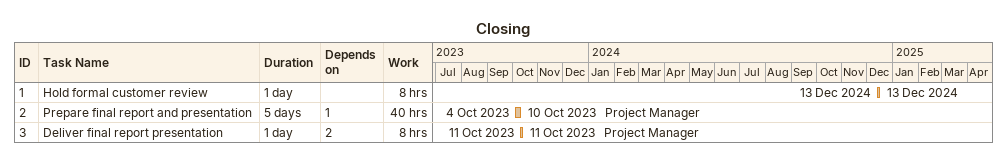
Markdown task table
Closing

| ID | Task | Duration | Start | Finish | Predecessors | Resources | Work (h) |
|---|---|---|---|---|---|---|---|
| 1 | Hold formal customer review | 1d | 2024-12-13 | 2024-12-13 |  |  | 8 |
| 2 | Prepare final report and presentation | 5d | 2023-10-04 | 2023-10-10 | 1 | Project Manager | 40 |
| 3 | Deliver final report presentation | 1d | 2023-10-11 | 2023-10-11 | 2 | Project Manager | 8 |
